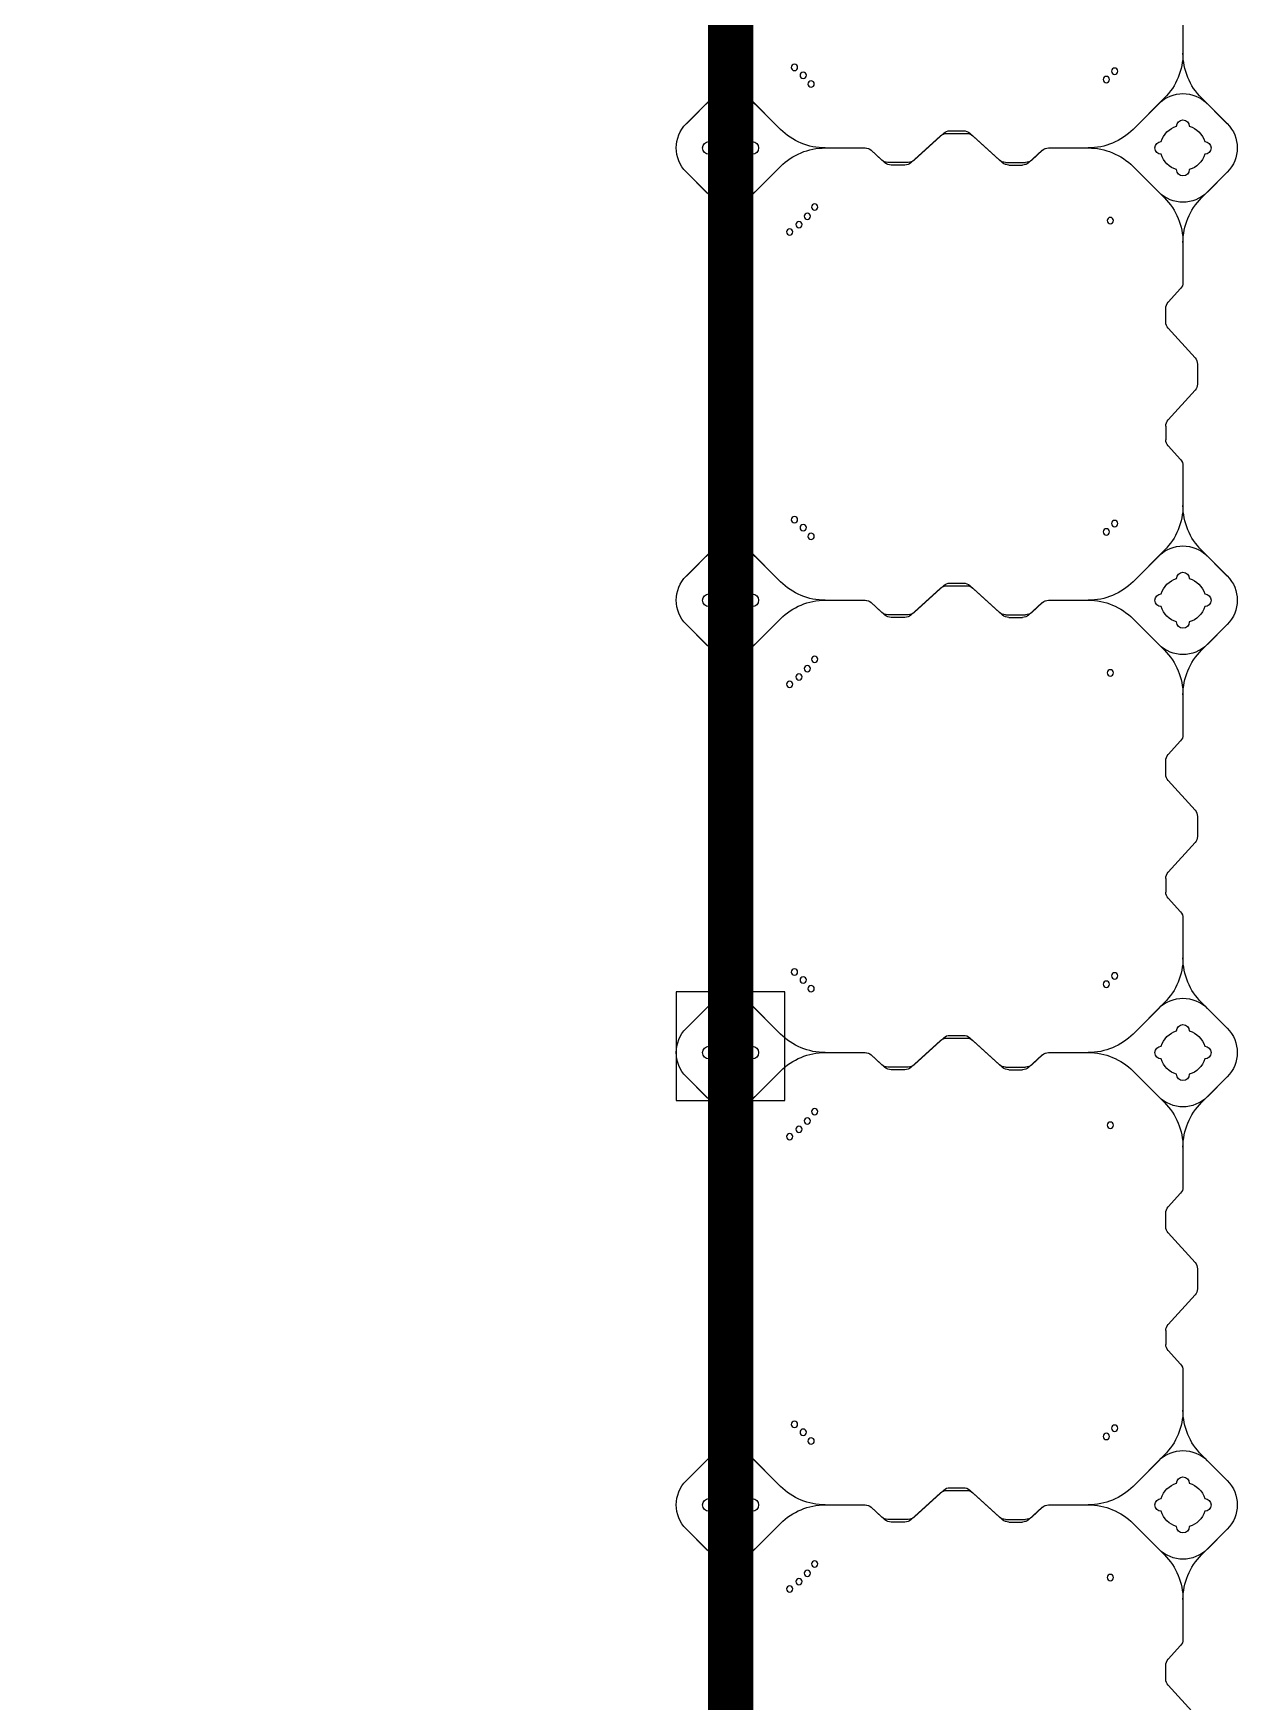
# Model space of a CAD drawing. Header units: millimetres. Extents: x -1612139 to -1260738, y 1141106 to 1536160.
# Drawn here: x -1266671 to -1265337, y 1185714 to 1187558 of the extents above; entities that cross this region are included whole.
import ezdxf

# ---------------------------------------------------------------- set-up
doc = ezdxf.new("R2010")
doc.units = ezdxf.units.MM
doc.header["$LTSCALE"] = 10
doc.layers.get('0').update_dxf_attribs({"linetype": 'CONTINUOUS'})
doc.layers.add('W-FLOAT_BOWL浮筒', color=253, linetype='CONTINUOUS')

# ---------------------------------------------------------------- blocks, each defined once
blk = doc.blocks.new('橙色')
at = {"layer": 'W-FLOAT_BOWL浮筒', "color": 30}
for p, q in [((21486.6, 702.9), (21516.4, 735.6)), ((21983.6, 699.4), (22013.4, 732.1)), ((21484, 696.1), (21484, 673.9)), ((21981, 692.6), (21981, 677.4)), ((21486.6, 667.1), (21497.4, 655.3)), ((21983.6, 670.6), (21997.4, 655.5)), ((21500, 604.7), (21500, 648.5)), ((22000, 604.7), (22000, 648.7)), ((21451.2, 526.8), (21479.5, 555.2)), ((21555.2, 520.5), (21520.5, 555.2)), ((21944.8, 520.5), (21979.5, 555.2)), ((22048.8, 526.8), (22020.5, 555.2)), ((21451.2, 526.9), (21473.1, 548.8)), ((21526.8, 548.8), (21555.2, 520.5)), ((21973.2, 548.8), (21944.8, 520.5)), ((22026.9, 548.8), (22048.8, 526.9)), ((21670.6, 516.4), (21655.5, 502.6)), ((21692.6, 519), (21677.4, 519)), ((21699.4, 516.4), (21732.1, 486.6)), ((21800.6, 516.4), (21767.9, 486.6)), ((21807.4, 519), (21822.6, 519)), ((21829.4, 516.4), (21844.5, 502.6)), ((21604.6, 500), (21648.7, 500)), ((21604.6, 500), (21648.5, 500)), ((21667.1, 513.4), (21655.3, 502.6)), ((21696.1, 516), (21673.9, 516)), ((21702.9, 513.4), (21735.6, 483.6)), ((21797.1, 513.4), (21764.4, 483.6)), ((21803.9, 516), (21826.1, 516)), ((21832.9, 513.4), (21844.7, 502.6)), ((21851.3, 500), (21895.3, 500)), ((21851.5, 500), (21895.3, 500)), ((21520.5, 444.8), (21555.2, 479.5)), ((21526.8, 451.2), (21555.2, 479.5)), ((21738.9, 484), (21761.1, 484)), ((21742.4, 481), (21757.6, 481)), ((21973.2, 451.2), (21944.8, 479.5)), ((21979.5, 444.8), (21944.8, 479.5)), ((21451.2, 473.2), (21479.5, 444.8)), ((21473.1, 451.2), (21451.2, 473.1)), ((22048.8, 473.2), (22020.5, 444.8)), ((22048.8, 473.1), (22026.9, 451.2)), ((21500, 351.5), (21500, 395.4)), ((22000, 351.3), (22000, 395.4)), ((21486.6, 332.9), (21497.4, 344.7)), ((21983.6, 329.4), (21997.4, 344.5)), ((21484, 303.9), (21484, 326.1)), ((21981, 307.4), (21981, 322.6)), ((21486.6, 297.1), (21516.4, 264.4)), ((21983.6, 300.6), (22013.4, 267.9)), ((22016, 238.9), (22016, 261.1)), ((21519, 242.4), (21519, 257.6)), ((21486.6, 202.9), (21516.4, 235.6)), ((21983.6, 199.4), (22013.4, 232.1)), ((21484, 196.1), (21484, 173.9)), ((21981, 192.6), (21981, 177.4)), ((21486.6, 167.1), (21497.4, 155.3)), ((21983.6, 170.6), (21997.4, 155.5)), ((21500, 104.7), (21500, 148.5)), ((22000, 104.7), (22000, 148.7)), ((21451.2, 26.8), (21479.5, 55.2)), ((21451.2, 26.9), (21473.1, 48.8)), ((21555.2, 20.5), (21520.5, 55.2)), ((21526.8, 48.8), (21555.2, 20.5)), ((21944.8, 20.5), (21979.5, 55.2)), ((21973.2, 48.8), (21944.8, 20.5)), ((22048.8, 26.8), (22020.5, 55.2)), ((22026.9, 48.8), (22048.8, 26.9)), ((21692.6, 19), (21677.4, 19)), ((21807.4, 19), (21822.6, 19)), ((21604.6, 0), (21648.7, 0)), ((21604.6, 0), (21648.5, 0)), ((21667.1, 13.4), (21655.3, 2.6)), ((21670.6, 16.4), (21655.5, 2.6)), ((21696.1, 16), (21673.9, 16)), ((21699.4, 16.4), (21732.1, -13.4)), ((21702.9, 13.4), (21735.6, -16.4)), ((21797.1, 13.4), (21764.4, -16.4)), ((21800.6, 16.4), (21767.9, -13.4)), ((21803.9, 16), (21826.1, 16)), ((21829.4, 16.4), (21844.5, 2.6)), ((21832.9, 13.4), (21844.7, 2.6)), ((21851.3, 0), (21895.3, 0)), ((21851.5, 0), (21895.3, 0)), ((21738.9, -16), (21761.1, -16)), ((21451.2, -26.8), (21479.5, -55.2)), ((21473.1, -48.8), (21451.2, -26.9)), ((21520.5, -55.2), (21555.2, -20.5)), ((21526.8, -48.8), (21555.2, -20.5)), ((21742.4, -19), (21757.6, -19)), ((21973.2, -48.8), (21944.8, -20.5)), ((21979.5, -55.2), (21944.8, -20.5)), ((22048.8, -26.8), (22020.5, -55.2)), ((22048.8, -26.9), (22026.9, -48.8)), ((21500, -148.5), (21500, -104.6)), ((22000, -148.7), (22000, -104.6)), ((21486.6, -167.1), (21497.4, -155.3)), ((21983.6, -170.6), (21997.4, -155.5)), ((21484, -196.1), (21484, -173.9)), ((21981, -192.6), (21981, -177.4)), ((21983.6, -199.4), (22013.4, -232.1)), ((21486.6, -202.9), (21516.4, -235.6)), ((22016, -261.1), (22016, -238.9)), ((21519, -257.6), (21519, -242.4)), ((21486.6, -297.1), (21516.4, -264.4)), ((21983.6, -300.6), (22013.4, -267.9)), ((21484, -303.9), (21484, -326.1)), ((21981, -307.4), (21981, -322.6)), ((21983.6, -329.4), (21997.4, -344.5)), ((21486.6, -332.9), (21497.4, -344.7)), ((21500, -395.3), (21500, -351.5)), ((22000, -395.3), (22000, -351.3)), ((21451.2, -473.2), (21479.5, -444.8)), ((21451.2, -473.1), (21473.1, -451.2)), ((21555.2, -479.5), (21520.5, -444.8)), ((21526.8, -451.2), (21555.2, -479.5)), ((21944.8, -479.5), (21979.5, -444.8)), ((21973.2, -451.2), (21944.8, -479.5)), ((22048.8, -473.2), (22020.5, -444.8)), ((22026.9, -451.2), (22048.8, -473.1)), ((21667.1, -486.6), (21655.3, -497.4)), ((21670.6, -483.6), (21655.5, -497.4)), ((21696.1, -484), (21673.9, -484)), ((21692.6, -481), (21677.4, -481)), ((21699.4, -483.6), (21732.1, -513.4)), ((21702.9, -486.6), (21735.6, -516.4)), ((21797.1, -486.6), (21764.4, -516.4)), ((21800.6, -483.6), (21767.9, -513.4)), ((21803.9, -484), (21826.1, -484)), ((21807.4, -481), (21822.6, -481)), ((21829.4, -483.6), (21844.5, -497.4)), ((21832.9, -486.6), (21844.7, -497.4)), ((21604.6, -500), (21648.7, -500)), ((21604.6, -500), (21648.5, -500)), ((21738.9, -516), (21761.1, -516)), ((21851.3, -500), (21895.3, -500)), ((21851.5, -500), (21895.3, -500)), ((21451.2, -526.8), (21479.5, -555.2)), ((21473.1, -548.8), (21451.2, -526.9)), ((21520.5, -555.2), (21555.2, -520.5)), ((21526.8, -548.8), (21555.2, -520.5)), ((21742.4, -519), (21757.6, -519)), ((21973.2, -548.8), (21944.8, -520.5)), ((21979.5, -555.2), (21944.8, -520.5)), ((22048.8, -526.8), (22020.5, -555.2)), ((22048.8, -526.9), (22026.9, -548.8)), ((21500, -648.5), (21500, -604.6)), ((22000, -648.7), (22000, -604.6)), ((21486.6, -667.1), (21497.4, -655.3)), ((21983.6, -670.6), (21997.4, -655.5)), ((21484, -696.1), (21484, -673.9)), ((21981, -692.6), (21981, -677.4)), ((21983.6, -699.4), (22013.4, -732.1)), ((21486.6, -702.9), (21516.4, -735.6)), ((21519, -757.6), (21519, -742.4)), ((22016, -761.1), (22016, -738.9)), ((21486.6, -797.1), (21516.4, -764.4)), ((21983.6, -800.6), (22013.4, -767.9)), ((21484, -803.9), (21484, -826.1)), ((21981, -807.4), (21981, -822.6)), ((21983.6, -829.4), (21997.4, -844.5)), ((21486.6, -832.9), (21497.4, -844.7)), ((21500, -895.3), (21500, -851.5)), ((22000, -895.3), (22000, -851.3)), ((21451.2, -973.2), (21479.5, -944.8)), ((21451.2, -973.1), (21473.1, -951.2)), ((21555.2, -979.5), (21520.5, -944.8)), ((21526.8, -951.2), (21555.2, -979.5)), ((21944.8, -979.5), (21979.5, -944.8)), ((21973.2, -951.2), (21944.8, -979.5)), ((22048.8, -973.2), (22020.5, -944.8)), ((22026.9, -951.2), (22048.8, -973.1)), ((21667.1, -986.6), (21655.3, -997.4)), ((21670.6, -983.6), (21655.5, -997.4)), ((21696.1, -984), (21673.9, -984)), ((21692.6, -981), (21677.4, -981)), ((21699.4, -983.6), (21732.1, -1013.4)), ((21702.9, -986.6), (21735.6, -1016.4)), ((21797.1, -986.6), (21764.4, -1016.4)), ((21800.6, -983.6), (21767.9, -1013.4)), ((21803.9, -984), (21826.1, -984)), ((21807.4, -981), (21822.6, -981)), ((21829.4, -983.6), (21844.5, -997.4)), ((21832.9, -986.6), (21844.7, -997.4)), ((21604.6, -1000), (21648.7, -1000)), ((21604.6, -1000), (21648.5, -1000)), ((21851.3, -1000), (21895.3, -1000)), ((21851.5, -1000), (21895.3, -1000)), ((21451.2, -1026.8), (21479.5, -1055.2)), ((21473.1, -1048.8), (21451.2, -1026.9)), ((21520.5, -1055.2), (21555.2, -1020.5)), ((21526.8, -1048.8), (21555.2, -1020.5)), ((21738.9, -1016), (21761.1, -1016)), ((21742.4, -1019), (21757.6, -1019)), ((21973.2, -1048.8), (21944.8, -1020.5)), ((21979.5, -1055.2), (21944.8, -1020.5)), ((22048.8, -1026.8), (22020.5, -1055.2)), ((22048.8, -1026.9), (22026.9, -1048.8)), ((21500, -1148.5), (21500, -1104.6)), ((22000, -1148.7), (22000, -1104.6))]:
    blk.add_line(p, q, dxfattribs=at)
for centre in [(21565.3, 592.9), (21575.6, 584.8), (21584.8, 575.6), (21919.7, 580.3), (21592.9, 565.3), (21589, 429.4), (21915.2, 424.4), (21570.6, 411), (21580.3, 419.7), (21924.4, 415.2), (21565.3, 92.9), (21575.6, 84.8), (21584.8, 75.6), (21919.7, 80.3), (21592.9, 65.3), (21589, -70.6), (21915.2, -75.6), (21570.6, -89), (21580.3, -80.3), (21924.4, -84.8), (21565.3, -407.1), (21575.6, -415.2), (21584.8, -424.4), (21919.7, -419.7), (21592.9, -434.7), (21589, -570.6), (21570.6, -589), (21580.3, -580.3), (21915.2, -575.6), (21924.4, -584.8), (21565.3, -907.1), (21575.6, -915.2), (21584.8, -924.4), (21919.7, -919.7), (21592.9, -934.7), (21589, -1070.6), (21570.6, -1089), (21580.3, -1080.3), (21915.2, -1075.6), (21924.4, -1084.8)]:
    blk.add_circle(centre, 3.5, dxfattribs=at)
for centre, radius, start, end in [((21494, 696.1), 10, 137.7263, 180), ((21991, 692.6), 10, 137.7263, 180), ((21494, 673.9), 10, 180, 222.2737), ((21991, 677.4), 10, 180, 222.2737), ((21490, 648.5), 10, 0, 42.2737), ((21990, 648.7), 10, 0, 42.2737), ((21430, 604.7), 70, 315, 0), ((21570, 604.7), 70, 180, 225), ((21930, 604.7), 70, 315, 0), ((22070, 604.7), 70, 180, 225), ((21500, 522), 38, 45, 135), ((22000, 522), 38, 45, 135), ((21478, 500), 38, 135, 225), ((21478, 500), 38, 135, 225), ((21500, 500), 25, 106.2602, 163.7398), ((21500, 500), 25, 106.2602, 163.7398), ((21500, 524), 7, 0, 180), ((21500, 524), 7, 0, 180), ((21500, 500), 25, 16.2602, 73.7398), ((21500, 500), 25, 16.2602, 73.7398), ((21604.7, 570), 70, 225, 270), ((21604.7, 570), 70, 225, 270), ((21677.4, 509), 10, 90, 132.2737), ((21692.6, 509), 10, 47.7263, 90), ((21807.4, 509), 10, 90, 132.2737), ((21822.6, 509), 10, 47.7263, 90), ((21895.3, 570), 70, 270, 315), ((21895.3, 570), 70, 270, 315), ((22000, 500), 25, 106.2602, 163.7398), ((22000, 500), 25, 106.2602, 163.7398), ((22000, 524), 7, 0, 180), ((22000, 524), 7, 0, 180), ((22000, 500), 25, 16.2602, 73.7398), ((22000, 500), 25, 16.2602, 73.7398), ((22022, 500), 38, 315, 45), ((22022, 500), 38, 315, 45), ((21476, 500), 7, 90, 270), ((21476, 500), 7, 90, 270), ((21524, 500), 7, 270, 90), ((21524, 500), 7, 270, 90), ((21604.7, 430), 70, 90, 135), ((21604.7, 430), 70, 90, 135), ((21648.5, 510), 10, 270, 312.2737), ((21648.7, 510), 10, 270, 312.2737), ((21673.9, 506), 10, 90, 132.2737), ((21696.1, 506), 10, 47.7263, 90), ((21803.9, 506), 10, 90, 132.2737), ((21826.1, 506), 10, 47.7263, 90), ((21851.3, 510), 10, 227.7263, 270), ((21851.5, 510), 10, 227.7263, 270), ((21895.3, 430), 70, 45, 90), ((21895.3, 430), 70, 45, 90), ((21976, 500), 7, 90, 270), ((21976, 500), 7, 90, 270), ((22024, 500), 7, 270, 90), ((22024, 500), 7, 270, 90), ((21500, 500), 25, 196.2602, 253.7398), ((21500, 500), 25, 196.2602, 253.7398), ((21500, 500), 25, 286.2602, 343.7398), ((21500, 500), 25, 286.2602, 343.7398), ((21738.9, 494), 10, 227.7263, 270), ((21742.4, 491), 10, 227.7263, 270), ((21757.6, 491), 10, 270, 312.2737), ((21761.1, 494), 10, 270, 312.2737), ((22000, 500), 25, 196.2602, 253.7398), ((22000, 500), 25, 196.2602, 253.7398), ((22000, 500), 25, 286.2602, 343.7398), ((22000, 500), 25, 286.2602, 343.7398), ((21500, 476), 7, 180, 0), ((21500, 476), 7, 180, 0), ((22000, 476), 7, 180, 0), ((22000, 476), 7, 180, 0), ((21500, 478), 38, 225, 315), ((21430, 395.3), 70, 0, 45), ((21570, 395.3), 70, 135, 180), ((22000, 478), 38, 225, 315), ((21930, 395.3), 70, 0, 45), ((22070, 395.3), 70, 135, 180), ((21490, 351.5), 10, 317.7263, 0), ((21990, 351.3), 10, 317.7263, 0), ((21494, 326.1), 10, 137.7263, 180), ((21991, 322.6), 10, 137.7263, 180), ((21494, 303.9), 10, 180, 222.2737), ((21991, 307.4), 10, 180, 222.2737), ((21509, 257.6), 10, 0, 42.2737), ((22006, 261.1), 10, 0, 42.2737), ((21509, 242.4), 10, 317.7263, 0), ((22006, 238.9), 10, 317.7263, 0), ((21494, 196.1), 10, 137.7263, 180), ((21991, 192.6), 10, 137.7263, 180), ((21494, 173.9), 10, 180, 222.2737), ((21991, 177.4), 10, 180, 222.2737), ((21490, 148.5), 10, 0, 42.2737), ((21990, 148.7), 10, 0, 42.2737), ((21430, 104.7), 70, 315, 0), ((21570, 104.7), 70, 180, 225), ((21930, 104.7), 70, 315, 0), ((22070, 104.7), 70, 180, 225), ((21500, 22), 38, 45, 135), ((22000, 22), 38, 45, 135), ((21478, 0), 38, 135, 225), ((21478, 0), 38, 135, 225), ((21500, 0), 25, 106.2602, 163.7398), ((21500, 0), 25, 106.2602, 163.7398), ((21500, 24), 7, 0, 180), ((21500, 24), 7, 0, 180), ((21500, 0), 25, 16.2602, 73.7398), ((21500, 0), 25, 16.2602, 73.7398), ((21604.7, 70), 70, 225, 270), ((21604.7, 70), 70, 225, 270), ((21677.4, 9), 10, 90, 132.2737), ((21692.6, 9), 10, 47.7263, 90), ((21807.4, 9), 10, 90, 132.2737), ((21822.6, 9), 10, 47.7263, 90), ((21895.3, 70), 70, 270, 315), ((21895.3, 70), 70, 270, 315), ((22000, 0), 25, 106.2602, 163.7398), ((22000, 0), 25, 106.2602, 163.7398), ((22000, 24), 7, 0, 180), ((22000, 24), 7, 0, 180), ((22000, 0), 25, 16.2602, 73.7398), ((22000, 0), 25, 16.2602, 73.7398), ((22022, 0), 38, 315, 45), ((22022, 0), 38, 315, 45), ((21476, 0), 7, 90, 270), ((21476, 0), 7, 90, 270), ((21524, 0), 7, 270, 90), ((21524, 0), 7, 270, 90), ((21604.7, -70), 70, 90, 135), ((21604.7, -70), 70, 90, 135), ((21648.5, 10), 10, 270, 312.2737), ((21648.7, 10), 10, 270, 312.2737), ((21673.9, 6), 10, 90, 132.2737), ((21696.1, 6), 10, 47.7263, 90), ((21803.9, 6), 10, 90, 132.2737), ((21826.1, 6), 10, 47.7263, 90), ((21851.3, 10), 10, 227.7263, 270), ((21851.5, 10), 10, 227.7263, 270), ((21895.3, -70), 70, 45, 90), ((21895.3, -70), 70, 45, 90), ((21976, 0), 7, 90, 270), ((21976, 0), 7, 90, 270), ((22024, 0), 7, 270, 90), ((22024, 0), 7, 270, 90), ((21500, 0), 25, 196.2602, 253.7398), ((21500, 0), 25, 196.2602, 253.7398), ((21500, 0), 25, 286.2602, 343.7398), ((21500, 0), 25, 286.2602, 343.7398), ((21738.9, -6), 10, 227.7263, 270), ((21742.4, -9), 10, 227.7263, 270), ((21757.6, -9), 10, 270, 312.2737), ((21761.1, -6), 10, 270, 312.2737), ((22000, 0), 25, 196.2602, 253.7398), ((22000, 0), 25, 196.2602, 253.7398), ((22000, 0), 25, 286.2602, 343.7398), ((22000, 0), 25, 286.2602, 343.7398), ((21500, -24), 7, 180, 0), ((21500, -24), 7, 180, 0), ((22000, -24), 7, 180, 0), ((22000, -24), 7, 180, 0), ((21500, -22), 38, 225, 315), ((21430, -104.7), 70, 0, 45), ((21570, -104.7), 70, 135, 180), ((22000, -22), 38, 225, 315), ((21930, -104.7), 70, 0, 45), ((22070, -104.7), 70, 135, 180), ((21490, -148.5), 10, 317.7263, 0), ((21990, -148.7), 10, 317.7263, 0), ((21494, -173.9), 10, 137.7263, 180), ((21991, -177.4), 10, 137.7263, 180), ((21494, -196.1), 10, 180, 222.2737), ((21991, -192.6), 10, 180, 222.2737), ((21509, -242.4), 10, 0, 42.2737), ((22006, -238.9), 10, 0, 42.2737), ((21509, -257.6), 10, 317.7263, 0), ((22006, -261.1), 10, 317.7263, 0), ((21494, -303.9), 10, 137.7263, 180), ((21991, -307.4), 10, 137.7263, 180), ((21494, -326.1), 10, 180, 222.2737), ((21991, -322.6), 10, 180, 222.2737), ((21490, -351.5), 10, 0, 42.2737), ((21990, -351.3), 10, 0, 42.2737), ((21430, -395.3), 70, 315, 0), ((21570, -395.3), 70, 180, 225), ((21930, -395.3), 70, 315, 0), ((22070, -395.3), 70, 180, 225), ((21500, -478), 38, 45, 135), ((22000, -478), 38, 45, 135), ((21478, -500), 38, 135, 225), ((21478, -500), 38, 135, 225), ((21500, -500), 25, 106.2602, 163.7398), ((21500, -500), 25, 106.2602, 163.7398), ((21500, -476), 7, 0, 180), ((21500, -476), 7, 0, 180), ((21500, -500), 25, 16.2602, 73.7398), ((21500, -500), 25, 16.2602, 73.7398), ((22000, -500), 25, 106.2602, 163.7398), ((22000, -500), 25, 106.2602, 163.7398), ((22000, -476), 7, 0, 180), ((22000, -476), 7, 0, 180), ((22000, -500), 25, 16.2602, 73.7398), ((22000, -500), 25, 16.2602, 73.7398), ((22022, -500), 38, 315, 45), ((22022, -500), 38, 315, 45), ((21476, -500), 7, 90, 270), ((21476, -500), 7, 90, 270), ((21524, -500), 7, 270, 90), ((21524, -500), 7, 270, 90), ((21604.7, -430), 70, 225, 270), ((21604.7, -430), 70, 225, 270), ((21648.5, -490), 10, 270, 312.2737), ((21648.7, -490), 10, 270, 312.2737), ((21673.9, -494), 10, 90, 132.2737), ((21677.4, -491), 10, 90, 132.2737), ((21692.6, -491), 10, 47.7263, 90), ((21696.1, -494), 10, 47.7263, 90), ((21803.9, -494), 10, 90, 132.2737), ((21807.4, -491), 10, 90, 132.2737), ((21822.6, -491), 10, 47.7263, 90), ((21826.1, -494), 10, 47.7263, 90), ((21851.3, -490), 10, 227.7263, 270), ((21851.5, -490), 10, 227.7263, 270), ((21895.3, -430), 70, 270, 315), ((21895.3, -430), 70, 270, 315), ((21976, -500), 7, 90, 270), ((21976, -500), 7, 90, 270), ((22024, -500), 7, 270, 90), ((22024, -500), 7, 270, 90), ((21500, -500), 25, 196.2602, 253.7398), ((21500, -500), 25, 196.2602, 253.7398), ((21500, -500), 25, 286.2602, 343.7398), ((21500, -500), 25, 286.2602, 343.7398), ((21604.7, -570), 70, 90, 135), ((21604.7, -570), 70, 90, 135), ((21738.9, -506), 10, 227.7263, 270), ((21761.1, -506), 10, 270, 312.2737), ((21895.3, -570), 70, 45, 90), ((21895.3, -570), 70, 45, 90), ((22000, -500), 25, 196.2602, 253.7398), ((22000, -500), 25, 196.2602, 253.7398), ((22000, -500), 25, 286.2602, 343.7398), ((22000, -500), 25, 286.2602, 343.7398), ((21500, -524), 7, 180, 0), ((21500, -524), 7, 180, 0), ((21742.4, -509), 10, 227.7263, 270), ((21757.6, -509), 10, 270, 312.2737), ((22000, -524), 7, 180, 0), ((22000, -524), 7, 180, 0), ((21500, -522), 38, 225, 315), ((22000, -522), 38, 225, 315), ((21430, -604.7), 70, 0, 45), ((21570, -604.7), 70, 135, 180), ((21930, -604.7), 70, 0, 45), ((22070, -604.7), 70, 135, 180), ((21490, -648.5), 10, 317.7263, 0), ((21990, -648.7), 10, 317.7263, 0), ((21494, -673.9), 10, 137.7263, 180), ((21991, -677.4), 10, 137.7263, 180), ((21494, -696.1), 10, 180, 222.2737), ((21991, -692.6), 10, 180, 222.2737), ((21509, -742.4), 10, 0, 42.2737), ((22006, -738.9), 10, 0, 42.2737), ((21509, -757.6), 10, 317.7263, 0), ((22006, -761.1), 10, 317.7263, 0), ((21494, -803.9), 10, 137.7263, 180), ((21991, -807.4), 10, 137.7263, 180), ((21494, -826.1), 10, 180, 222.2737), ((21991, -822.6), 10, 180, 222.2737), ((21490, -851.5), 10, 0, 42.2737), ((21990, -851.3), 10, 0, 42.2737), ((21430, -895.3), 70, 315, 0), ((21570, -895.3), 70, 180, 225), ((21930, -895.3), 70, 315, 0), ((22070, -895.3), 70, 180, 225), ((21500, -978), 38, 45, 135), ((22000, -978), 38, 45, 135), ((21478, -1000), 38, 135, 225), ((21478, -1000), 38, 135, 225), ((21500, -1000), 25, 106.2602, 163.7398), ((21500, -1000), 25, 106.2602, 163.7398), ((21500, -976), 7, 0, 180), ((21500, -976), 7, 0, 180), ((21500, -1000), 25, 16.2602, 73.7398), ((21500, -1000), 25, 16.2602, 73.7398), ((22000, -1000), 25, 106.2602, 163.7398), ((22000, -1000), 25, 106.2602, 163.7398), ((22000, -976), 7, 0, 180), ((22000, -976), 7, 0, 180), ((22000, -1000), 25, 16.2602, 73.7398), ((22000, -1000), 25, 16.2602, 73.7398), ((22022, -1000), 38, 315, 45), ((22022, -1000), 38, 315, 45), ((21476, -1000), 7, 90, 270), ((21476, -1000), 7, 90, 270), ((21524, -1000), 7, 270, 90), ((21524, -1000), 7, 270, 90), ((21604.7, -930), 70, 225, 270), ((21604.7, -930), 70, 225, 270), ((21673.9, -994), 10, 90, 132.2737), ((21677.4, -991), 10, 90, 132.2737), ((21692.6, -991), 10, 47.7263, 90), ((21696.1, -994), 10, 47.7263, 90), ((21803.9, -994), 10, 90, 132.2737), ((21807.4, -991), 10, 90, 132.2737), ((21822.6, -991), 10, 47.7263, 90), ((21826.1, -994), 10, 47.7263, 90), ((21895.3, -930), 70, 270, 315), ((21895.3, -930), 70, 270, 315), ((21976, -1000), 7, 90, 270), ((21976, -1000), 7, 90, 270), ((22024, -1000), 7, 270, 90), ((22024, -1000), 7, 270, 90), ((21500, -1000), 25, 196.2602, 253.7398), ((21500, -1000), 25, 196.2602, 253.7398), ((21500, -1000), 25, 286.2602, 343.7398), ((21500, -1000), 25, 286.2602, 343.7398), ((21604.7, -1070), 70, 90, 135), ((21604.7, -1070), 70, 90, 135), ((21648.5, -990), 10, 270, 312.2737), ((21648.7, -990), 10, 270, 312.2737), ((21738.9, -1006), 10, 227.7263, 270), ((21761.1, -1006), 10, 270, 312.2737), ((21851.3, -990), 10, 227.7263, 270), ((21851.5, -990), 10, 227.7263, 270), ((21895.3, -1070), 70, 45, 90), ((21895.3, -1070), 70, 45, 90), ((22000, -1000), 25, 196.2602, 253.7398), ((22000, -1000), 25, 196.2602, 253.7398), ((22000, -1000), 25, 286.2602, 343.7398), ((22000, -1000), 25, 286.2602, 343.7398), ((21500, -1024), 7, 180, 0), ((21500, -1024), 7, 180, 0), ((21742.4, -1009), 10, 227.7263, 270), ((21757.6, -1009), 10, 270, 312.2737), ((22000, -1024), 7, 180, 0), ((22000, -1024), 7, 180, 0), ((21500, -1022), 38, 225, 315), ((22000, -1022), 38, 225, 315), ((21430, -1104.7), 70, 0, 45), ((21570, -1104.7), 70, 135, 180), ((21930, -1104.7), 70, 0, 45), ((22070, -1104.7), 70, 135, 180)]:
    blk.add_arc(centre, radius, start, end, dxfattribs=at)
blk = doc.blocks.new('LGZ')
at = {"color": 6}
blk.add_lwpolyline([(-60, -60), (60, -60), (60, 60), (-60, 60)], close=True, dxfattribs=at)

msp = doc.modelspace()

# ---------------------------------------------------------------- linework, layer by layer
at = {"color": 6, "const_width": 50}
msp.add_lwpolyline([(-1286901, 1185931), (-1277901, 1185931), (-1277901, 1197931), (-1276901, 1197931), (-1276901, 1185931), (-1266901, 1185931), (-1266901, 1197931), (-1265901, 1197931), (-1265901, 1183931)], dxfattribs=at)

# ---------------------------------------------------------------- block references
at = {"xscale": -1, "rotation": 180}
msp.add_blockref('橙色', (-1287401, 1186431), dxfattribs=at)
msp.add_blockref('LGZ', (-1265901, 1186438))

doc.saveas('drawing.dxf')
